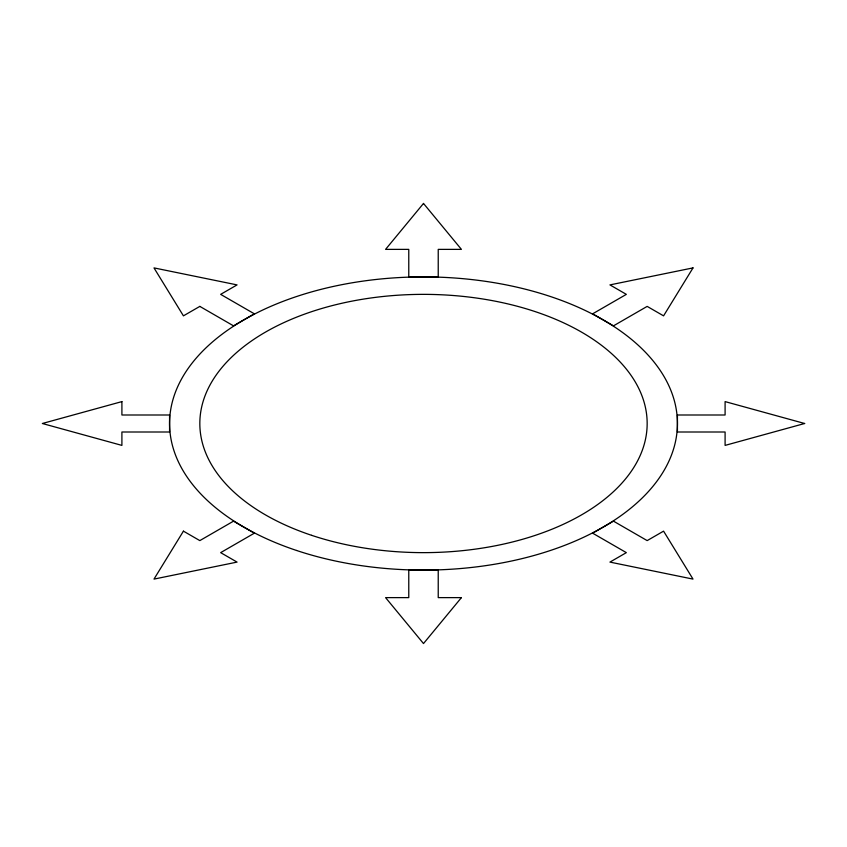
<?xml version="1.0" encoding="UTF-8"?>
<svg xmlns="http://www.w3.org/2000/svg" width="847" height="847" viewBox="0 0 847 847"><rect width="100%" height="100%" fill="white"/><g stroke="black" fill="none" stroke-linecap="round" stroke-linejoin="round"><path stroke-width="1.27" d="M183.428 531.143L153.985 579.104L237.054 562.101L220.654 552.636L254.365 533.176L233.528 521.149L199.828 540.608L183.428 531.143M693.015 267.896L663.572 315.857L647.172 306.392L613.472 325.851L592.635 313.824L626.346 294.364L609.946 284.899L693.015 267.896M423.5 203.449L385.576 249.378L408.773 249.378L408.773 276.895L438.227 276.895L438.227 249.378L461.424 249.378L423.5 203.449M461.424 597.622L423.5 643.551L385.576 597.622L408.773 597.622L408.773 570.105L438.227 570.105L438.227 597.622L461.424 597.622M199.828 306.392L183.428 315.857L153.985 267.896L237.054 284.899L220.654 294.364L254.365 313.824L233.528 325.851L199.828 306.392M613.472 521.149L592.635 533.176L626.346 552.636L609.946 562.101L693.015 579.104L663.572 531.143L647.172 540.608L613.472 521.149M121.904 401.605L42.35 423.5L121.904 445.395L121.904 432.002L169.569 432.002L169.569 414.998L121.904 414.998L121.904 401.605M804.65 423.5L725.096 445.395L725.096 432.002L677.431 432.002L677.431 414.998L725.096 414.998L725.096 401.605L804.65 423.5M311.664 535.336A223.661 129.136 0 0 0 647.161 423.5A223.661 129.136 0 0 0 311.664 311.664A223.661 129.136 0 0 0 311.664 535.336M296.535 550.465A253.931 146.605 0 0 0 677.431 423.5A253.931 146.605 0 0 0 296.535 296.535A253.931 146.605 0 0 0 296.535 550.465"/></g></svg>
